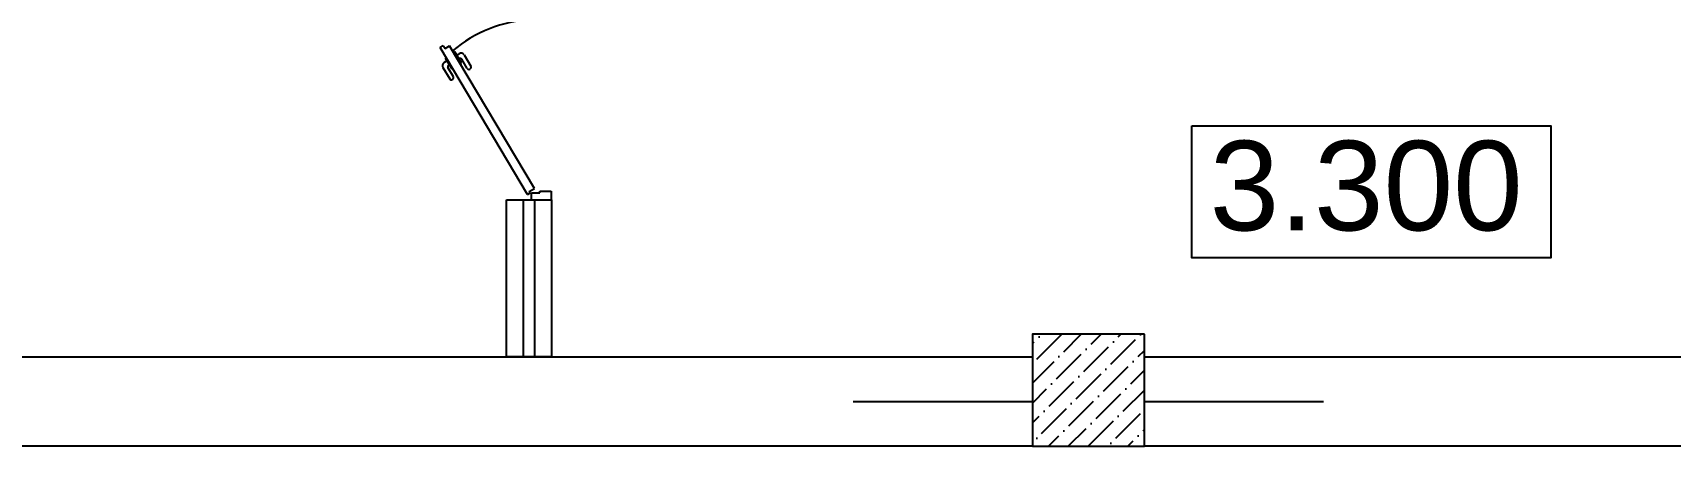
# Model space of a CAD drawing. Header units: millimetres. Extents: x 42452 to 2852333, y -419346 to 834876.
# Drawn here: x 2626512 to 2633825, y 458148 to 459995 of the extents above; entities that cross this region are included whole.
import ezdxf

# ---------------------------------------------------------------- set-up
doc = ezdxf.new("R2010")
doc.units = ezdxf.units.MM
doc.layers.add('memar', color=7, linetype='Continuous', lineweight=25)
doc.styles.add('GENERATED_STYLE_1', font='times.ttf')

msp = doc.modelspace()

# ---------------------------------------------------------------- hatches: boundary and pattern name
at = {"layer": 'memar', "lineweight": 25}
h = msp.add_hatch(dxfattribs=at)
h.set_pattern_fill('ANSI36', color=256, scale=500)
h.set_pattern_definition([(45, (896837.99, 2915048.065), (33.1456304, 121.533978), [156.25, -31.25, 0, -31.25])])
h.paths.add_polyline_path([(2630976.13986, 458647.9843), (2630976.13986, 458147.9843), (2631476.13986, 458147.9843), (2631476.13986, 458647.9843)])

# ---------------------------------------------------------------- linework, layer by layer
at = {"layer": 'memar', "color": 251, "lineweight": 25, "true_color": 0x636466}
for p, q in [((2628721.85412, 459272.28816), (2628331.3612, 459929.60488)), ((2628331.36159, 459929.60511), (2628345.08384, 459937.75701)), ((2628345.08384, 459937.75701), (2628353.23451, 459924.03683)), ((2628353.23451, 459924.03683), (2628373.81278, 459936.26164)), ((2628752.07912, 459299.52506), (2628373.81568, 459936.26337)), ((2628396.4256, 459908.94319), (2628391.70711, 459906.14008)), ((2628426.1212, 459858.95652), (2628396.4256, 459908.94319)), ((2628405.11302, 459894.31963), (2628416.77117, 459901.24539)), ((2628438.64205, 459895.67598), (2628468.77969, 459844.94522)), ((2628344.0377, 459839.47433), (2628374.17534, 459788.74358)), ((2628361.90382, 459868.65032), (2628349.60711, 459861.34521)), ((2628357.26061, 459885.67643), (2628353.2164, 459883.27389)), ((2628353.2164, 459883.27389), (2628382.912, 459833.28721)), ((2628390.6138, 459798.50918), (2628366.16255, 459839.66802)), ((2628368.94726, 459850.60346), (2628371.66558, 459852.21834)), ((2628382.912, 459833.28721), (2628386.95621, 459835.68976)), ((2628416.95454, 459879.12316), (2628414.87478, 459877.88764)), ((2628421.43843, 459856.17462), (2628426.1212, 459858.95652)), ((2628452.34123, 459835.17962), (2628427.88998, 459876.33846)), ((2628465.99499, 459834.00978), (2628463.27667, 459832.39491)), ((2628385.11078, 459785.95887), (2628387.8291, 459787.57374)), ((2628721.85412, 459272.28816), (2628733.65171, 459279.29675)), ((2628729.57634, 459286.15683), (2628752.07912, 459299.52506)), ((2628733.65171, 459279.29675), (2628729.57634, 459286.15683)), ((2628739.26844, 459247.9843), (2628739.26844, 459279.90149)), ((2628739.26844, 459247.9843), (2628739.26844, 459279.90149)), ((2628739.26844, 459279.90149), (2628776.26858, 459279.90149)), ((2628776.26858, 459279.90149), (2628776.26858, 459287.88079)), ((2628776.26858, 459287.88079), (2628827.81265, 459287.88079)), ((2628828.37878, 459247.9843), (2628828.37878, 459287.88079))]:
    msp.add_line(p, q, dxfattribs=at)
at = {"layer": 'memar', "color": 0, "lineweight": 25}
msp.add_line((2628628.184, 459247.9843), (2628828.37878, 459247.9843), dxfattribs=at)
at = {"layer": 'memar', "color": 7, "linetype": 'Continuous', "lineweight": 25, "flags": 128}
msp.add_lwpolyline([(2631687.94436, 459579.67637), (2633291.6403, 459579.67637), (2633291.6403, 458989.85106), (2631687.94436, 458989.85106)], close=True, dxfattribs=at)
at = {"layer": 'memar', "color": 0, "lineweight": 25}
msp.add_lwpolyline([(2628828.37878, 459247.9843), (2628828.37878, 458547.9843), (2628628.37878, 458547.9843), (2628628.37878, 459247.9843)], dxfattribs=at)
at = {"layer": 'memar', "color": 146, "lineweight": 25, "true_color": 0x105689}
msp.add_lwpolyline([(2628753.37878, 458547.9843), (2628703.37878, 458547.9843), (2628703.37878, 459247.9843), (2628753.37878, 459247.9843)], close=True, dxfattribs=at)
at = {"layer": 'memar', "color": 3, "lineweight": 25}
msp.add_lwpolyline([(2631476.13986, 458647.9843), (2630976.13986, 458647.9843), (2630976.13986, 458147.9843), (2631476.13986, 458147.9843)], close=True, dxfattribs=at)
at = {"layer": 'memar', "color": 0, "lineweight": 25}
for points in [[(2630976.13986, 458147.9843), (2625524.37997, 458147.9843), (2625524.37997, 458547.9843), (2630976.13986, 458547.9843)], [(2637026.13986, 458147.9843), (2631476.13986, 458147.9843), (2631476.13986, 458547.9843), (2637026.13986, 458547.9843)]]:
    msp.add_lwpolyline(points, close=True, dxfattribs=at)
at = {"layer": 'memar', "lineweight": 25}
for points in [[(2630176.13986, 458347.9843), (2630976.13986, 458347.9843)], [(2631476.13986, 458347.9843), (2632276.13986, 458347.9843)]]:
    msp.add_lwpolyline(points, dxfattribs=at)
at = {"layer": 'memar', "color": 251, "lineweight": 25, "true_color": 0x636466}
for centre, radius, start, end in [((2628763.83111, 459469.59829), 582.83404, 92.415359884, 130.289905428), ((2628424.92191, 459887.52525), 15.9586, 30.713292229, 120.713292229), ((2628357.75784, 459847.62506), 15.9586, 120.713292229, 210.713292229), ((2628373.02263, 459843.74339), 7.9793, 120.713292229, 210.713292229), ((2628421.0299, 459872.26309), 7.9793, 30.713292229, 120.713292229), ((2628459.2013, 459839.25498), 7.9793, 210.713292229, 300.713292229), ((2628461.91962, 459840.86985), 7.9793, 300.713292229, 30.713292229), ((2628381.03541, 459792.81894), 7.9793, 210.713292229, 300.713292229), ((2628383.75373, 459794.43381), 7.9793, 300.713292229, 30.713292229)]:
    msp.add_arc(centre, radius, start, end, dxfattribs=at)

# ---------------------------------------------------------------- texts
at = {"layer": 'memar', "color": 7, "linetype": 'Continuous', "lineweight": 25, "insert": (2632466.85959, 459309.3606), "char_height": 400, "attachment_point": 5, "style": 'GENERATED_STYLE_1'}
msp.add_mtext('\\A1;\\pxqc;{\\fArial|b0|i0|c238|p34;3\\fArial|b0|i0|c204|p34;.\\fArial|b0|i0|c238|p34;3\\fArial|b0|i0|c204|p34;00}', dxfattribs=at)

doc.saveas('drawing.dxf')
